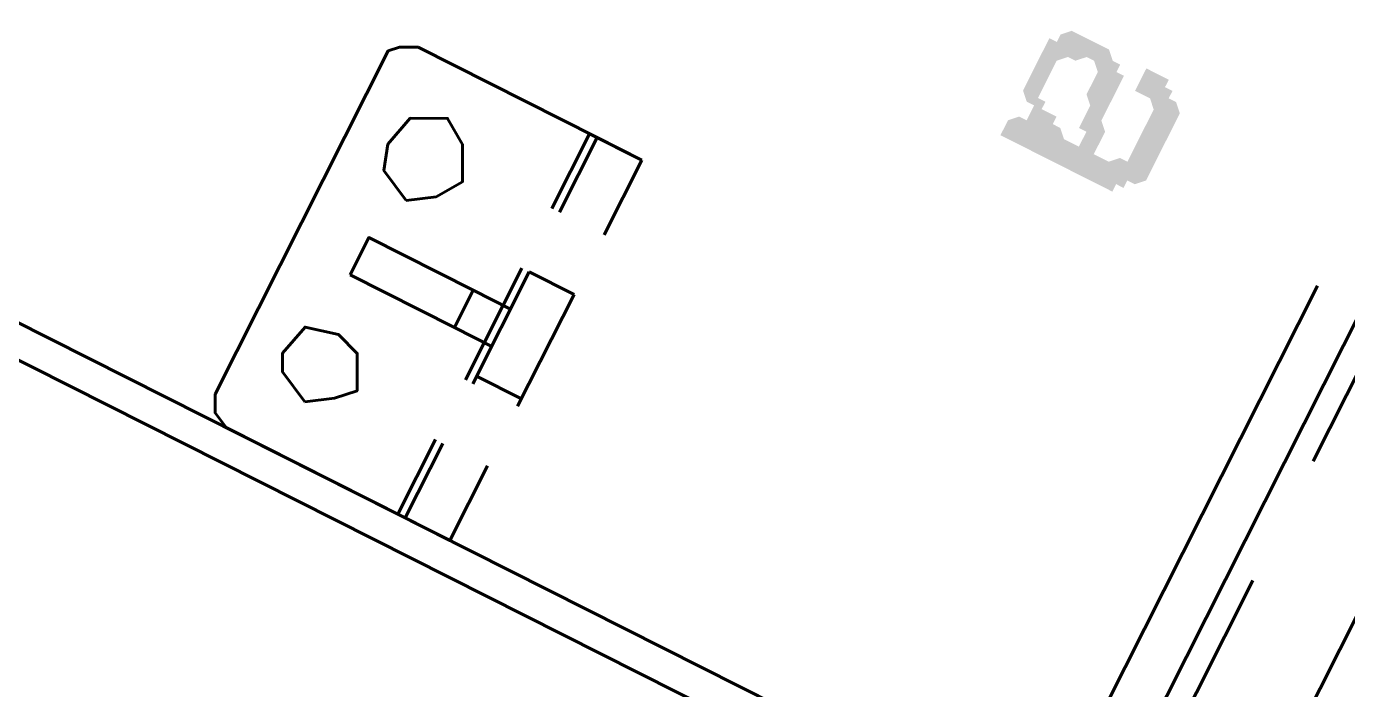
# Model space of a CAD drawing. Header units: metres. Extents: x 0 to 547597, y 0 to 1844684.
# Drawn here: x 543450.548 to 543451.202, y 1844573.304 to 1844573.632 of the extents above; entities that cross this region are included whole.
import ezdxf

# ---------------------------------------------------------------- set-up
doc = ezdxf.new("R2010")
doc.units = ezdxf.units.M
doc.layers.add('5_Thep', color=4, linetype='Continuous')
doc.layers.add('giai đoạn này', color=10, linetype='Continuous', lineweight=60)

# ---------------------------------------------------------------- blocks, each defined once
blk = doc.blocks.new('MBA220-MB')
for points in [[(690.2, -235.58), (681.94, -235.58), (673.67, -235.58), (669.54, -239.71), (669.54, -243.84), (665.4, -243.84), (690.2, -247.98), (702.6, -247.98), (706.73, -247.98), (706.73, -252.11), (710.87, -256.24), (710.87, -264.51), (698.47, -264.51), (694.34, -268.64), (677.8, -268.64), (669.54, -268.64), (710.87, -272.77), (710.87, -281.04), (706.73, -285.17), (706.73, -289.31), (702.6, -289.31), (702.6, -293.44), (702.6, -297.57), (698.47, -297.57), (698.47, -301.71), (694.34, -301.71), (710.87, -301.71), (710.87, -305.84), (715, -309.97), (723.27, -309.97), (723.27, -305.84), (723.27, -301.71), (723.27, -293.44), (723.27, -260.38), (723.27, -247.98), (719.13, -247.98), (719.13, -243.84), (715, -243.84), (715, -239.71), (710.87, -235.58), (702.6, -235.58), (694.34, -235.58)], [(665.4, -243.84), (665.4, -247.98), (661.27, -247.98), (661.27, -256.24), (661.27, -260.38), (673.67, -260.38), (673.67, -252.11), (677.8, -247.98), (681.94, -247.98), (690.2, -247.98)], [(669.54, -268.64), (669.54, -272.77), (665.4, -272.77), (665.4, -276.91), (661.27, -281.04), (661.27, -289.31), (661.27, -297.57), (661.27, -301.71), (665.4, -305.84), (669.54, -305.84), (669.54, -309.97), (677.8, -309.97), (681.94, -309.97), (686.07, -309.97), (690.2, -309.97), (698.47, -309.97), (702.6, -305.84), (702.6, -301.71), (706.73, -301.71), (686.07, -301.71), (677.8, -301.71), (673.67, -297.57), (673.67, -293.44), (669.54, -289.31), (669.54, -285.17), (673.67, -281.04), (677.8, -281.04), (686.07, -281.04), (690.2, -276.91), (702.6, -276.91), (702.6, -272.77), (710.87, -272.77)], [(694.34, -301.71), (686.07, -301.71), (706.73, -301.71), (710.87, -301.71)]]:
    blk.add_hatch(color=1).paths.add_polyline_path(points)
at = {"color": 1}
for points in [[(1053.9, 111.59), (1033.24, 111.59), (1310.14, 1148.96), (1330.81, 1144.83), (1041.5, 70.26), (1041.5, -917.51), (1024.97, -917.51), (1024.97, -111.59)], [(1830.9, -45.46), (-863.79, -45.46)], [(1830.9, -45.46), (-863.79, -45.46)], [(669.54, -99.19), (797.66, -99.19)], [(863.79, -99.19), (987.77, -99.19)], [(-1847.43, -111.59), (1731.71, -111.59)], [(1099.36, -136.39), (719.13, -136.39)], [(814.19, -462.89), (855.52, -462.89)], [(814.19, -491.82), (814.19, -462.89)], [(814.19, -462.89), (855.52, -462.89)], [(814.19, -462.89), (814.19, -487.69)], [(888.58, -462.89), (950.58, -462.89)], [(888.58, -462.89), (950.58, -462.89)], [(888.58, -487.69), (888.58, -462.89)], [(946.45, -487.69), (946.45, -462.89)], [(983.64, -462.89), (1024.97, -462.89)], [(983.64, -462.89), (1024.97, -462.89)], [(1024.97, -462.89), (1024.97, -491.82)], [(1024.97, -487.69), (1024.97, -462.89)], [(855.52, -487.69), (814.19, -487.69)], [(814.19, -586.88), (814.19, -487.69)], [(950.58, -487.69), (888.58, -487.69)], [(909.25, -487.69), (909.25, -508.35), (929.91, -508.35), (929.91, -566.21)], [(929.91, -508.35), (929.91, -487.69)], [(1024.97, -487.69), (983.64, -487.69)], [(1024.97, -487.69), (1024.97, -586.88)], [(855.52, -491.82), (814.19, -491.82)], [(950.58, -491.82), (888.58, -491.82)], [(1024.97, -491.82), (983.64, -491.82)], [(909.25, -508.35), (909.25, -566.21), (929.91, -566.21)], [(884.45, -557.95), (876.18, -545.55), (863.79, -537.28), (847.25, -545.55), (838.99, -557.95), (847.25, -574.48), (863.79, -578.61), (876.18, -574.48), (884.45, -557.95)], [(996.04, -557.95), (987.77, -545.55), (979.51, -537.28), (962.98, -545.55), (958.84, -557.95), (962.98, -574.48), (979.51, -578.61), (987.77, -574.48), (996.04, -557.95)], [(814.19, -586.88), (818.32, -595.14), (822.46, -599.28), (1012.57, -599.28)], [(1012.57, -599.28), (1020.84, -595.14), (1024.97, -586.88)]]:
    blk.add_lwpolyline(points, dxfattribs=at)
blk = doc.blocks.new('mb moiTQK')
at = {"layer": 'giai đoạn này', "color": 1, "linetype": 'ByBlock', "ltscale": 5, "xscale": 0.001, "yscale": 0.001, "zscale": 0.001}
blk.add_blockref('MBA220-MB', (-88.05166, -82.51016), dxfattribs=at)
blk = doc.blocks.new('ACAD-DinhViTuyenDz220kV')
blk.add_circle((543470.18793, 1844560.06958), 117.55145)
at = {"layer": '5_Thep', "rotation": 243.2403583287449}
blk.add_blockref('mb moiTQK', (543485.661, 1844458.313), dxfattribs=at)

msp = doc.modelspace()

# ---------------------------------------------------------------- block references
msp.add_blockref('ACAD-DinhViTuyenDz220kV', (0, 0))

doc.saveas('drawing.dxf')
